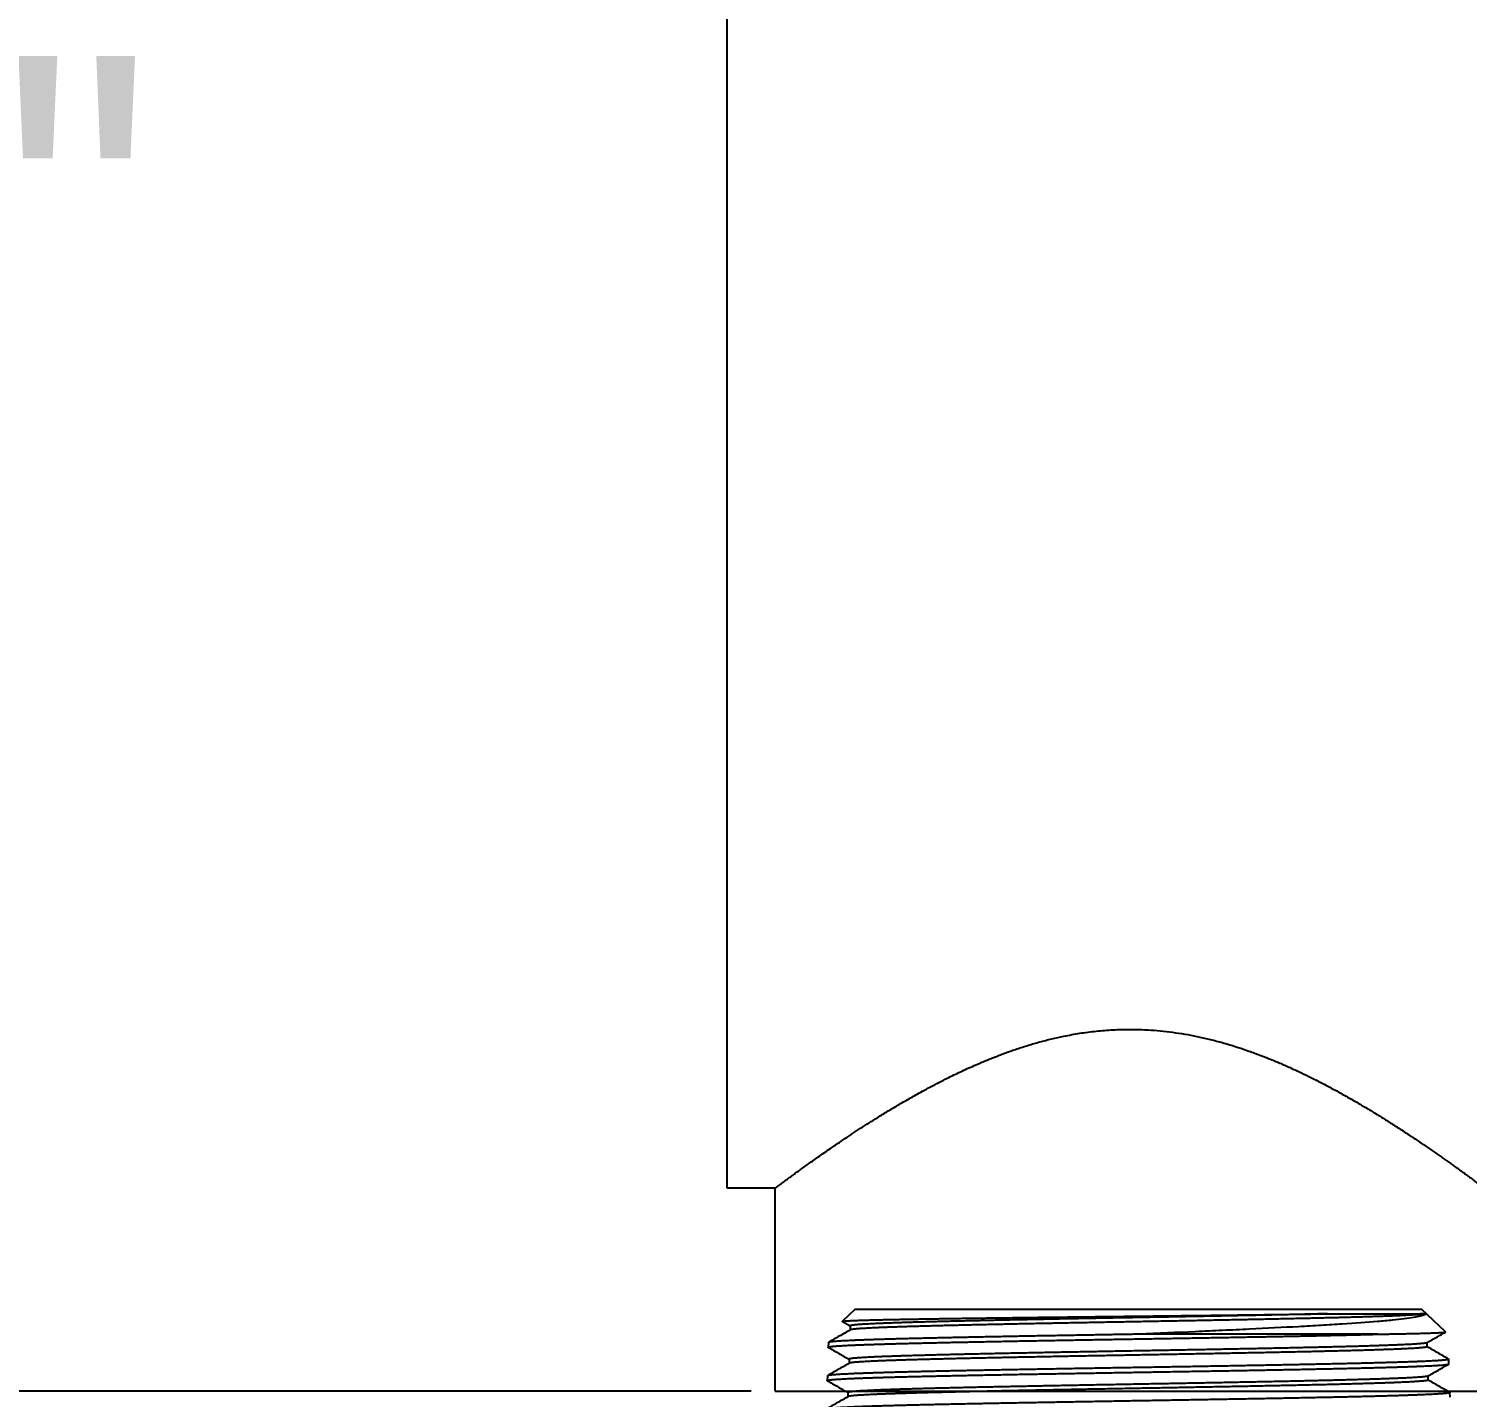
# Model space of a CAD drawing. Header units: inches. Extents: x 0 to 102, y 0 to 66.
# Drawn here: x 24.053 to 27.805, y 6.109 to 9.68 of the extents above; entities that cross this region are included whole.
import ezdxf

# ---------------------------------------------------------------- set-up
doc = ezdxf.new("R2010")
doc.units = ezdxf.units.IN
doc.header["$MEASUREMENT"] = 0
doc.linetypes.add('SLD-Solid', pattern=[0])
doc.styles.add('SLDTEXTSTYLE0', font='arial.ttf', dxfattribs={"width": 0.948})
doc.dimstyles.new('SLDDIMSTYLE0', dxfattribs={"dimtxt": 0.194141, "dimasz": 0.194141, "dimexe": 0, "dimexo": 0.0625, "dimgap": 0.048535, "dimtad": 0, "dimtih": 1, "dimtoh": 1, "dimdec": 4, "dimrnd": 1e-09, "dimzin": 12, "dimdsep": 46, "dimtxsty": 'SLDTEXTSTYLE0', "dimsah": 1, "dimcen": 0.09, "dimadec": 0, "dimazin": 3, "dimtfac": 1, "dimtdec": 4, "dimtofl": 0, "dimtmove": 0, "dimatfit": 3, "dimfxl": 1, "dimfrac": 2, "dimtolj": 1, "dimtzin": 12, "dimarcsym": 0})

# ---------------------------------------------------------------- blocks, each defined once
blk = doc.blocks.new('*D25')
at = {"color": 0, "linetype": 'SLD-Solid', "lineweight": -2, "transparency": 16777216}
for p, q in [((24.8325, 12.225), (23.3961, 12.225)), ((23.3961, 11.125), (23.3961, 9.6575)), ((23.3961, 7.225), (23.3961, 8.6925)), ((25.9375, 6.125), (23.3961, 6.125))]:
    blk.add_line(p, q, dxfattribs=at)
at = {"color": 0, "linetype": 'SLD-Solid', "transparency": 16777216}
for points in [[(23.2128, 11.125), (23.5794, 11.125), (23.3961, 12.225)], [(23.2128, 7.225), (23.5794, 7.225), (23.3961, 6.125)]]:
    blk.add_solid(points, dxfattribs=at)
at = {"layer": 'Defpoints', "color": 0, "linetype": 'SLD-Solid', "transparency": 16777216}
for p in [(23.3961, 12.225), (24.895, 12.225), (26, 6.125)]:
    blk.add_point(p, dxfattribs=at)
at = {"color": 0, "linetype": 'SLD-Solid', "lineweight": 18, "transparency": 16777216, "insert": (23.3961, 9.609), "char_height": 0.85, "attachment_point": 2, "style": 'SLDTEXTSTYLE0'}
blk.add_mtext('\\A1;6.1"', dxfattribs=at)

msp = doc.modelspace()

# ---------------------------------------------------------------- linework, layer by layer
at = {"color": 7, "linetype": 'SLD-Solid', "lineweight": 25}
for p, q in [((25.87503, 7.895), (25.87503, 12.615)), ((25.87503, 6.655), (25.87503, 7.895)), ((26.00016, 6.655), (25.87503, 6.655)), ((26.00003, 6.125), (26.00003, 6.6551)), ((26.20892, 6.33906), (26.17513, 6.30732)), ((26.17524, 6.30697), (26.19535, 6.29535)), ((26.20892, 6.33906), (27.68565, 6.33906)), ((27.74863, 6.27989), (27.68565, 6.33906)), ((26.19535, 6.29558), (26.19535, 6.28493)), ((27.57223, 6.27388), (26.94923, 6.27388)), ((26.13886, 6.2521), (26.13848, 6.2399)), ((27.70057, 6.24123), (27.70057, 6.25188)), ((26.19264, 6.20862), (26.19264, 6.19797)), ((27.75744, 6.19642), (27.75706, 6.20863)), ((26.13616, 6.16515), (26.13578, 6.15294)), ((27.70329, 6.15427), (27.70329, 6.16492)), ((26.00003, 6.125), (26.92503, 6.125)), ((26.18993, 6.12166), (26.18993, 6.11101)), ((26.92503, 6.125), (27.85003, 6.125)), ((27.76015, 6.10946), (27.75977, 6.12167))]:
    msp.add_line(p, q, dxfattribs=at)
for points, knots in [([(26.00016, 6.6551), (26.00015, 6.65509), (26.00011, 6.65506), (26.00129, 6.65594), (26.00359, 6.65765), (26.00708, 6.66025), (26.0117, 6.66368), (26.01746, 6.66795), (26.02424, 6.67295), (26.0319, 6.67859), (26.0404, 6.68482), (26.04986, 6.69172), (26.0603, 6.69929), (26.07165, 6.70748), (26.08394, 6.71628), (26.09713, 6.72565), (26.11161, 6.73587), (26.12741, 6.7469), (26.14462, 6.75879), (26.16279, 6.7712), (26.18193, 6.7841), (26.20195, 6.7974), (26.2229, 6.81108), (26.24472, 6.8251), (26.26866, 6.84017), (26.29479, 6.85624), (26.32336, 6.87333), (26.35306, 6.89055), (26.38049, 6.90589), (26.40519, 6.91925), (26.42687, 6.93062), (26.4472, 6.94096), (26.46608, 6.95026), (26.48342, 6.95856), (26.50102, 6.96673), (26.52176, 6.97605), (26.5458, 6.98638), (26.57342, 6.99757), (26.6017, 7.00827), (26.63067, 7.01843), (26.66024, 7.02792), (26.6905, 7.03669), (26.72141, 7.04463), (26.74928, 7.05082), (26.7738, 7.05553), (26.79483, 7.05907), (26.81603, 7.06211), (26.83749, 7.06465), (26.85915, 7.06666), (26.88103, 7.0681), (26.903, 7.06901), (26.91769, 7.06913), (26.92503, 7.06918)], [0, 0, 0, 0, 0.0123444, 0.0335387, 0.054733, 0.0760875, 0.0974421, 0.1191002, 0.1407982, 0.1612494, 0.1817321, 0.2024442, 0.2231564, 0.2439872, 0.2648182, 0.2858699, 0.3069486, 0.3298613, 0.3528057, 0.3759753, 0.3991452, 0.42243, 0.445715, 0.4692144, 0.4927402, 0.5201328, 0.547565, 0.5753018, 0.6030386, 0.6216392, 0.640243, 0.6588434, 0.6729574, 0.6870713, 0.7012098, 0.7153484, 0.7363207, 0.7573164, 0.7785239, 0.799731, 0.821064, 0.8423965, 0.8639855, 0.8856184, 0.8997558, 0.913893, 0.9280898, 0.9422866, 0.9566791, 0.9710716, 0.9855358, 1, 1, 1, 1]), ([(26.92503, 7.06918), (26.93558, 7.06907), (26.95672, 7.06883), (26.98856, 7.06693), (27.02046, 7.06389), (27.05241, 7.05961), (27.08415, 7.05418), (27.11579, 7.04762), (27.14719, 7.04), (27.17777, 7.03153), (27.20736, 7.0224), (27.23605, 7.01269), (27.26431, 7.00233), (27.29217, 6.99136), (27.31953, 6.9799), (27.34645, 6.96797), (27.37288, 6.95565), (27.40036, 6.94226), (27.42868, 6.92783), (27.45778, 6.91235), (27.48617, 6.89667), (27.51385, 6.88084), (27.54071, 6.86501), (27.56683, 6.84918), (27.59213, 6.83346), (27.61315, 6.8201), (27.6302, 6.80909), (27.6436, 6.80034), (27.65667, 6.79172), (27.66943, 6.78321), (27.68186, 6.77485), (27.69396, 6.76664), (27.70569, 6.75861), (27.71715, 6.75071), (27.7283, 6.74296), (27.73914, 6.73538), (27.74955, 6.72804), (27.75955, 6.72096), (27.76911, 6.71414), (27.77823, 6.7076), (27.78687, 6.70138), (27.79593, 6.69482), (27.80518, 6.6881), (27.81436, 6.68138), (27.82259, 6.67534), (27.82983, 6.67), (27.83602, 6.66542), (27.84115, 6.66161), (27.84517, 6.65862), (27.84798, 6.65653), (27.84972, 6.65524), (27.84992, 6.65508), (27.85003, 6.655)], [0, 0, 0, 0, 0.0207835, 0.0416217, 0.0628632, 0.0841051, 0.1055568, 0.1270092, 0.1488457, 0.1707266, 0.1915074, 0.2123198, 0.2333415, 0.2543635, 0.2754875, 0.2966118, 0.3179235, 0.3392564, 0.3643582, 0.3894915, 0.4148597, 0.440228, 0.4657206, 0.4912132, 0.516946, 0.5427124, 0.5576257, 0.572539, 0.5874807, 0.6024224, 0.6174547, 0.632487, 0.6475519, 0.6626168, 0.6780745, 0.6935321, 0.7090301, 0.7245281, 0.7401567, 0.7557853, 0.7714616, 0.7871379, 0.8081335, 0.8291611, 0.8504543, 0.8717473, 0.8931896, 0.9146317, 0.9363643, 0.9581391, 0.9791357, 1, 1, 1, 1]), ([(26.17526, 6.307), (26.17517, 6.30705), (26.17491, 6.30719), (26.17523, 6.30741), (26.17615, 6.30767), (26.17773, 6.30792), (26.17989, 6.30816), (26.18261, 6.3084), (26.1859, 6.30865), (26.18979, 6.30889), (26.19426, 6.30913), (26.1993, 6.30937), (26.20492, 6.30962), (26.21122, 6.30986), (26.21822, 6.31011), (26.22596, 6.31037), (26.23431, 6.31062), (26.24312, 6.31087), (26.25232, 6.31112), (26.26189, 6.31136), (26.27197, 6.31161), (26.28258, 6.31185), (26.29369, 6.31209), (26.3053, 6.31233), (26.31739, 6.31257), (26.33019, 6.31282), (26.34371, 6.31307), (26.35796, 6.31332), (26.37271, 6.31358), (26.38768, 6.31383), (26.40282, 6.31408), (26.4181, 6.31432), (26.43378, 6.31456), (26.44985, 6.3148), (26.4663, 6.31504), (26.48311, 6.31529), (26.50027, 6.31553), (26.51808, 6.31578), (26.53653, 6.31603), (26.55564, 6.31628), (26.57507, 6.31654), (26.59446, 6.31679), (26.61379, 6.31703), (26.633, 6.31727), (26.65246, 6.31752), (26.67213, 6.31776), (26.692, 6.318), (26.71207, 6.31824), (26.73232, 6.31849), (26.75307, 6.31873), (26.77432, 6.31898), (26.79608, 6.31924), (26.81796, 6.31949), (26.84034, 6.31975), (26.86323, 6.32002), (26.8866, 6.32029), (26.91002, 6.32056), (26.93359, 6.32083), (26.95729, 6.3211), (26.98109, 6.32138), (27.00485, 6.32165), (27.02757, 6.32191), (27.04924, 6.32217), (27.06985, 6.32241), (27.09036, 6.32265), (27.11075, 6.32289), (27.13102, 6.32313), (27.15113, 6.32337), (27.17109, 6.32361), (27.1912, 6.32386), (27.21145, 6.32411), (27.2318, 6.32436), (27.25191, 6.32462), (27.27123, 6.32487), (27.28976, 6.32511), (27.30754, 6.32534), (27.32505, 6.32557), (27.34228, 6.32581), (27.35932, 6.32604), (27.37616, 6.32628), (27.39277, 6.32652), (27.40905, 6.32676), (27.42499, 6.327), (27.43531, 6.32716), (27.44047, 6.32724)], [0, 0, 0, 0, 0.0077344, 0.0205094, 0.0332844, 0.046054, 0.0581505, 0.0702517, 0.0823528, 0.0944493, 0.1065459, 0.1186471, 0.1307483, 0.1428448, 0.1555687, 0.168298, 0.1810272, 0.1937511, 0.2057932, 0.21784, 0.2298868, 0.241929, 0.2539712, 0.2660181, 0.2780649, 0.2901071, 0.302773, 0.3154443, 0.3281155, 0.3407814, 0.3527775, 0.3647782, 0.3767789, 0.3887749, 0.4007711, 0.412772, 0.4247728, 0.436769, 0.4493868, 0.46201, 0.4746331, 0.4872509, 0.4991988, 0.5111514, 0.523104, 0.535052, 0.547, 0.5589526, 0.5709052, 0.5828531, 0.5954208, 0.6079938, 0.6205668, 0.6331344, 0.6464055, 0.6596829, 0.6729604, 0.6862314, 0.6997112, 0.7131977, 0.7266842, 0.740164, 0.7519817, 0.7638039, 0.7756261, 0.7874438, 0.7992616, 0.811084, 0.8229063, 0.8347241, 0.8471494, 0.85958, 0.8720106, 0.8844359, 0.8958813, 0.907333, 0.9187867, 0.9302382, 0.9416836, 0.9533425, 0.965008, 0.9766757, 0.9883411, 1, 1, 1, 1]), ([(27.44047, 6.32724), (27.43503, 6.32711), (27.42416, 6.32684), (27.40735, 6.32645), (27.39019, 6.32605), (27.37266, 6.32566), (27.35479, 6.32526), (27.33658, 6.32486), (27.31805, 6.32447), (27.29891, 6.32407), (27.27918, 6.32366), (27.25884, 6.32324), (27.23822, 6.32283), (27.21734, 6.32241), (27.19622, 6.322), (27.17515, 6.32159), (27.15418, 6.32118), (27.13331, 6.32079), (27.11229, 6.32039), (27.09114, 6.31999), (27.06987, 6.31959), (27.04849, 6.31919), (27.02703, 6.3188), (27.00516, 6.31839), (26.9829, 6.31798), (26.96026, 6.31756), (26.93761, 6.31715), (26.91497, 6.31673), (26.89235, 6.31631), (26.86979, 6.31589), (26.84729, 6.31548), (26.82489, 6.31506), (26.80259, 6.31464), (26.78043, 6.31422), (26.75841, 6.31381), (26.73699, 6.3134), (26.71616, 6.313), (26.69592, 6.3126), (26.67589, 6.31221), (26.65608, 6.31182), (26.63642, 6.31142), (26.61693, 6.31103), (26.59764, 6.31063), (26.57864, 6.31023), (26.55994, 6.30983), (26.54156, 6.30943), (26.52352, 6.30903), (26.50582, 6.30864), (26.48822, 6.30823), (26.47074, 6.30782), (26.45343, 6.3074), (26.43656, 6.30699), (26.42016, 6.30657), (26.40424, 6.30615), (26.38881, 6.30573), (26.37388, 6.30532), (26.35948, 6.3049), (26.34561, 6.30448), (26.33228, 6.30406), (26.31952, 6.30365), (26.30756, 6.30324), (26.29637, 6.30284), (26.28593, 6.30244), (26.27603, 6.30205), (26.26666, 6.30166), (26.25781, 6.30126), (26.24948, 6.30087), (26.24171, 6.30047), (26.23451, 6.30007), (26.22791, 6.29967), (26.2219, 6.29927), (26.21649, 6.29887), (26.21169, 6.29848), (26.20742, 6.29807), (26.20374, 6.29766), (26.20068, 6.29724), (26.19829, 6.29683), (26.1966, 6.29641), (26.19554, 6.29599), (26.19541, 6.29571), (26.19535, 6.29558)], [0, 0, 0, 0, 0.0124967, 0.0249937, 0.0374908, 0.0499881, 0.0624856, 0.0749834, 0.0874813, 0.0999794, 0.1130729, 0.1261666, 0.1392606, 0.1523547, 0.1654491, 0.1785436, 0.1911162, 0.2036889, 0.2162618, 0.2288349, 0.2414083, 0.2539819, 0.2665556, 0.2791295, 0.2923025, 0.3054756, 0.3186489, 0.3318225, 0.3449963, 0.3581704, 0.3713447, 0.3845192, 0.3976939, 0.4108688, 0.424044, 0.4372194, 0.4496422, 0.4620652, 0.4744884, 0.4869118, 0.4993354, 0.5119132, 0.5244912, 0.5370694, 0.5496478, 0.5622265, 0.5748054, 0.5873844, 0.5999636, 0.6131421, 0.6263208, 0.6394996, 0.6526788, 0.6658582, 0.6790378, 0.6922176, 0.7053976, 0.7185779, 0.7317584, 0.7449391, 0.75812, 0.770548, 0.7829763, 0.7954047, 0.8078333, 0.8202621, 0.8328452, 0.8454285, 0.858012, 0.8705958, 0.8831797, 0.8957639, 0.9083482, 0.9209327, 0.9341167, 0.9473009, 0.9604854, 0.97367, 0.986855, 1, 1, 1, 1]), ([(27.69711, 6.32756), (27.69671, 6.32742), (27.69589, 6.32714), (27.69379, 6.32672), (27.69106, 6.3263), (27.68763, 6.32588), (27.68355, 6.32547), (27.67883, 6.32505), (27.67349, 6.32464), (27.66751, 6.32423), (27.66084, 6.32381), (27.65348, 6.3234), (27.64541, 6.32298), (27.6367, 6.32255), (27.62736, 6.32213), (27.61739, 6.32171), (27.6068, 6.32129), (27.5958, 6.32088), (27.58443, 6.32047), (27.57274, 6.32008), (27.56054, 6.31968), (27.54782, 6.31928), (27.53461, 6.31888), (27.52091, 6.31848), (27.50674, 6.31809), (27.49187, 6.31768), (27.47629, 6.31727), (27.45998, 6.31685), (27.44322, 6.31644), (27.426, 6.31602), (27.40834, 6.3156), (27.39027, 6.31518), (27.37179, 6.31477), (27.35293, 6.31435), (27.3337, 6.31393), (27.31411, 6.31351), (27.29419, 6.3131), (27.27434, 6.31269), (27.2546, 6.31229), (27.235, 6.31189), (27.21516, 6.3115), (27.19511, 6.31111), (27.17478, 6.31071), (27.15418, 6.31032), (27.13331, 6.30992), (27.11229, 6.30952), (27.09114, 6.30912), (27.06987, 6.30872), (27.04849, 6.30832), (27.02703, 6.30793), (27.00516, 6.30752), (26.9829, 6.30711), (26.96026, 6.30669), (26.93761, 6.30628), (26.91497, 6.30586), (26.89235, 6.30544), (26.86979, 6.30502), (26.84729, 6.30461), (26.82489, 6.30419), (26.80259, 6.30377), (26.78043, 6.30336), (26.75841, 6.30294), (26.73699, 6.30253), (26.71616, 6.30213), (26.69592, 6.30173), (26.67589, 6.30134), (26.65608, 6.30095), (26.63642, 6.30055), (26.61693, 6.30016), (26.59764, 6.29976), (26.57864, 6.29936), (26.55994, 6.29896), (26.54156, 6.29856), (26.52352, 6.29816), (26.50582, 6.29777), (26.48822, 6.29736), (26.47074, 6.29695), (26.45343, 6.29653), (26.43656, 6.29612), (26.42016, 6.2957), (26.40424, 6.29528), (26.38881, 6.29486), (26.37388, 6.29445), (26.35948, 6.29403), (26.34561, 6.29361), (26.33228, 6.2932), (26.31952, 6.29278), (26.30756, 6.29237), (26.29637, 6.29197), (26.28593, 6.29157), (26.27603, 6.29118), (26.26666, 6.29079), (26.25781, 6.29039), (26.24948, 6.29), (26.24171, 6.2896), (26.23451, 6.2892), (26.22791, 6.2888), (26.2219, 6.2884), (26.21649, 6.288), (26.21169, 6.28761), (26.20742, 6.2872), (26.20374, 6.28679), (26.20067, 6.28637), (26.1983, 6.28596), (26.1966, 6.28555), (26.19603, 6.28528), (26.19575, 6.28515)], [0, 0, 0, 0, 0.00988336, 0.01976686, 0.02965056, 0.03953446, 0.04941853, 0.05912626, 0.06883413, 0.07854216, 0.0882504, 0.09815688, 0.10806355, 0.11797042, 0.12787747, 0.13778468, 0.14769202, 0.15759954, 0.16698368, 0.17636794, 0.18575236, 0.19513697, 0.20452175, 0.21390667, 0.22329172, 0.2326769, 0.24250917, 0.25234159, 0.26217416, 0.27200694, 0.28183991, 0.29167304, 0.30150632, 0.31133974, 0.32117336, 0.33100715, 0.34084109, 0.35067522, 0.35994762, 0.36922017, 0.37849285, 0.38776566, 0.39703862, 0.40642671, 0.41581493, 0.4252033, 0.43459186, 0.44398059, 0.45336946, 0.46275846, 0.4721476, 0.481984, 0.49182057, 0.50165728, 0.5114942, 0.5213313, 0.53116858, 0.541006, 0.55084357, 0.56068132, 0.57051925, 0.58035733, 0.5901956, 0.5994719, 0.60874836, 0.61802495, 0.62730166, 0.63657852, 0.64597057, 0.65536273, 0.66475506, 0.67414756, 0.68354024, 0.69293307, 0.70232603, 0.71171912, 0.72155966, 0.73140037, 0.74124122, 0.75108227, 0.76092352, 0.77076494, 0.7806065, 0.79044821, 0.8002901, 0.81013218, 0.81997439, 0.8298168, 0.839097, 0.84837736, 0.85765786, 0.86693848, 0.87621924, 0.88561524, 0.89501136, 0.90440763, 0.91380409, 0.92320072, 0.93259751, 0.94199442, 0.95139146, 0.96123613, 0.97108099, 0.98092598, 0.99077117, 1, 1, 1, 1]), ([(27.69711, 6.32756), (27.69733, 6.32522), (27.69263, 6.3229), (27.67339, 6.31828), (27.65914, 6.31599), (27.63115, 6.3126), (27.6207, 6.31148), (27.59758, 6.30921), (27.58484, 6.30806), (27.54394, 6.30466), (27.51302, 6.30246), (27.46133, 6.2991), (27.44321, 6.29798), (27.40511, 6.29574), (27.38544, 6.29463), (27.32466, 6.29133), (27.28179, 6.28913), (27.21391, 6.28584), (27.19059, 6.28474), (27.1436, 6.28254), (27.11987, 6.28145), (27.04796, 6.2782), (26.99907, 6.27606), (26.94923, 6.27388)], [0, 0, 0, 0, 0.125, 0.125, 0.25, 0.25, 0.3125, 0.3125, 0.375, 0.375, 0.5, 0.5, 0.5625, 0.5625, 0.625, 0.625, 0.75, 0.75, 0.8125, 0.8125, 0.875, 0.875, 1, 1, 1, 1]), ([(27.44047, 6.32724), (27.45963, 6.32725), (27.47793, 6.32726), (27.51262, 6.32729), (27.52906, 6.32731), (27.57491, 6.32735), (27.60114, 6.32737), (27.63399, 6.32742), (27.64389, 6.32743), (27.66127, 6.32745), (27.66872, 6.32747), (27.68116, 6.3275), (27.68614, 6.32752), (27.69354, 6.32754), (27.69597, 6.32755), (27.69711, 6.32756)], [0, 0, 0, 0, 0.125, 0.125, 0.25, 0.25, 0.5, 0.5, 0.625, 0.625, 0.75, 0.75, 0.875, 0.875, 1, 1, 1, 1]), ([(26.13885, 6.23948), (26.13869, 6.2396), (26.13836, 6.23985), (26.13863, 6.24022), (26.13947, 6.2406), (26.14094, 6.24099), (26.14306, 6.24138), (26.14587, 6.24177), (26.1494, 6.24218), (26.15361, 6.24258), (26.1584, 6.24297), (26.16375, 6.24336), (26.16961, 6.24374), (26.17606, 6.24413), (26.18309, 6.24451), (26.19072, 6.24489), (26.19892, 6.24528), (26.20769, 6.24566), (26.21719, 6.24605), (26.22744, 6.24644), (26.23847, 6.24685), (26.2501, 6.24725), (26.26212, 6.24764), (26.27448, 6.24803), (26.28715, 6.24842), (26.30032, 6.2488), (26.31399, 6.24918), (26.32814, 6.24957), (26.34276, 6.24995), (26.35785, 6.25033), (26.37365, 6.25072), (26.39018, 6.25111), (26.40746, 6.25152), (26.4252, 6.25192), (26.44308, 6.25232), (26.46106, 6.25271), (26.47911, 6.25309), (26.49752, 6.25347), (26.51627, 6.25385), (26.53534, 6.25423), (26.55474, 6.25462), (26.57444, 6.255), (26.59476, 6.25539), (26.61571, 6.25579), (26.63728, 6.25619), (26.65913, 6.25659), (26.68084, 6.25698), (26.70241, 6.25737), (26.72381, 6.25776), (26.74537, 6.25814), (26.76709, 6.25852), (26.78894, 6.25891), (26.81092, 6.25929), (26.833, 6.25967), (26.85555, 6.26006), (26.87855, 6.26045), (26.90199, 6.26086), (26.92547, 6.26126), (26.94858, 6.26166), (26.97131, 6.26205), (26.99363, 6.26243), (27.01592, 6.26281), (27.03815, 6.26319), (27.06031, 6.26358), (27.08239, 6.26396), (27.10437, 6.26434), (27.12659, 6.26473), (27.14905, 6.26513), (27.17171, 6.26553), (27.19418, 6.26593), (27.21607, 6.26633), (27.23739, 6.26672), (27.25812, 6.2671), (27.27862, 6.26748), (27.29886, 6.26786), (27.31883, 6.26825), (27.33852, 6.26863), (27.35791, 6.26901), (27.37732, 6.2694), (27.39669, 6.2698), (27.41602, 6.2702), (27.43495, 6.2706), (27.45276, 6.27099), (27.46952, 6.27136), (27.48524, 6.27172), (27.50061, 6.27208), (27.51566, 6.27244), (27.53039, 6.2728), (27.54476, 6.27316), (27.55876, 6.27352), (27.56774, 6.27376), (27.57223, 6.27388)], [0, 0, 0, 0, 0.0105198, 0.0216486, 0.0327817, 0.0439148, 0.0550436, 0.0667449, 0.0784511, 0.0901573, 0.1018586, 0.1129856, 0.1241169, 0.1352481, 0.1463751, 0.1575021, 0.1686334, 0.1797647, 0.1908917, 0.2025911, 0.2142954, 0.2259998, 0.2376992, 0.248824, 0.259953, 0.2710821, 0.2822068, 0.2933316, 0.3044607, 0.3155897, 0.3267145, 0.3384115, 0.3501135, 0.3618155, 0.3735125, 0.3846354, 0.3957626, 0.4068898, 0.4180127, 0.4291357, 0.4402629, 0.45139, 0.462513, 0.4742081, 0.4859081, 0.4976082, 0.5093033, 0.5204243, 0.5315495, 0.5426747, 0.5537957, 0.5649166, 0.5760419, 0.5871671, 0.5982881, 0.6099811, 0.6216791, 0.6333771, 0.6450702, 0.6561889, 0.6673119, 0.678435, 0.6895537, 0.7006725, 0.7117955, 0.7229185, 0.7340373, 0.745728, 0.7574236, 0.7691192, 0.7808099, 0.7919269, 0.8030482, 0.8141694, 0.8252864, 0.8364034, 0.8475247, 0.8586459, 0.8697629, 0.8814518, 0.8931456, 0.9048394, 0.9165283, 0.9269042, 0.9372836, 0.9476629, 0.9580388, 0.9685273, 0.9790194, 0.9895115, 1, 1, 1, 1]), ([(26.94923, 6.27388), (26.94286, 6.27377), (26.93013, 6.27355), (26.91105, 6.27322), (26.89198, 6.27289), (26.87289, 6.27256), (26.85378, 6.27224), (26.83466, 6.27191), (26.81561, 6.27158), (26.79563, 6.27123), (26.77475, 6.27087), (26.75299, 6.27048), (26.73139, 6.2701), (26.70995, 6.26971), (26.68869, 6.26933), (26.66762, 6.26895), (26.64677, 6.26857), (26.6258, 6.26818), (26.60473, 6.26779), (26.5836, 6.26738), (26.56278, 6.26698), (26.54262, 6.26658), (26.52311, 6.26619), (26.50426, 6.26581), (26.48574, 6.26543), (26.46758, 6.26505), (26.44978, 6.26467), (26.43237, 6.26428), (26.41534, 6.2639), (26.39844, 6.26351), (26.3817, 6.26311), (26.36515, 6.26271), (26.3491, 6.26231), (26.3338, 6.26191), (26.31925, 6.26153), (26.30542, 6.26115), (26.29208, 6.26076), (26.27924, 6.26038), (26.26691, 6.26), (26.2551, 6.25961), (26.24382, 6.25923), (26.23289, 6.25884), (26.22236, 6.25845), (26.21227, 6.25805), (26.20279, 6.25764), (26.19384, 6.25724), (26.18546, 6.25682), (26.17767, 6.25641), (26.17057, 6.25599), (26.16417, 6.25557), (26.15849, 6.25516), (26.15351, 6.25475), (26.14925, 6.25433), (26.14588, 6.25394), (26.1433, 6.25356), (26.14139, 6.25321), (26.13998, 6.25285), (26.13916, 6.2525), (26.13879, 6.25225), (26.13889, 6.25212), (26.1389, 6.2521)], [0, 0, 0, 0, 0.0150184, 0.030041, 0.0450636, 0.060082, 0.0752368, 0.0903959, 0.1055549, 0.1207097, 0.1382734, 0.1558438, 0.1734142, 0.1909779, 0.2085416, 0.2261121, 0.2436825, 0.2612462, 0.279713, 0.2981877, 0.3166623, 0.3351292, 0.3526938, 0.3702652, 0.3878365, 0.4054012, 0.4229658, 0.4405372, 0.4581086, 0.4756732, 0.4941408, 0.5126162, 0.5310916, 0.5495592, 0.5671267, 0.5847009, 0.6022751, 0.6198426, 0.6374101, 0.6549843, 0.6725585, 0.690126, 0.7085965, 0.7270749, 0.7455532, 0.7640238, 0.7831195, 0.8022239, 0.8213283, 0.840424, 0.8595198, 0.8786241, 0.8977285, 0.9168243, 0.9330365, 0.9492567, 0.9654795, 0.9816996, 0.9979119, 1, 1, 1, 1]), ([(26.19573, 6.28515), (26.18625, 6.27967), (26.16742, 6.26879), (26.14858, 6.25791), (26.13922, 6.25251)], [0, 0, 0, 0, 0.5030913, 1, 1, 1, 1]), ([(27.57223, 6.27388), (27.5771, 6.27396), (27.58684, 6.27413), (27.60075, 6.27439), (27.61417, 6.27464), (27.62703, 6.2749), (27.63933, 6.27516), (27.65077, 6.27541), (27.66137, 6.27566), (27.67119, 6.2759), (27.68045, 6.27614), (27.68915, 6.27638), (27.69728, 6.27662), (27.70483, 6.27686), (27.7118, 6.27711), (27.71829, 6.27735), (27.72426, 6.2776), (27.72967, 6.27785), (27.73442, 6.27811), (27.73843, 6.27836), (27.74174, 6.2786), (27.74438, 6.27885), (27.74641, 6.27909), (27.74783, 6.27933), (27.74858, 6.27957), (27.74883, 6.27975), (27.74864, 6.27985), (27.7486, 6.27987)], [0, 0, 0, 0, 0.0428138, 0.0856368, 0.1284506, 0.1715998, 0.2147583, 0.2579075, 0.2982043, 0.3385165, 0.3788287, 0.4191254, 0.4594225, 0.4997351, 0.5400477, 0.5803448, 0.6227147, 0.6651026, 0.7074904, 0.7498603, 0.7901355, 0.8304263, 0.8707171, 0.9109925, 0.9512677, 0.9915584, 1, 1, 1, 1]), ([(27.70019, 6.25166), (27.70928, 6.25691), (27.72539, 6.26622), (27.74151, 6.27553), (27.74854, 6.27959)], [0, 0, 0, 0, 0.5637717, 1, 1, 1, 1]), ([(26.13885, 6.23947), (26.14782, 6.23429), (26.16575, 6.22393), (26.18368, 6.21358), (26.19264, 6.2084)], [0, 0, 0, 0, 0.5003243, 1, 1, 1, 1]), ([(27.70018, 6.25166), (27.70018, 6.25165), (27.70005, 6.25152), (27.69922, 6.25125), (27.69767, 6.25086), (27.69543, 6.25046), (27.69259, 6.25007), (27.68911, 6.24967), (27.68501, 6.24927), (27.6803, 6.24887), (27.67499, 6.24847), (27.66908, 6.24808), (27.66257, 6.24768), (27.65535, 6.24727), (27.64741, 6.24686), (27.6387, 6.24644), (27.62936, 6.24603), (27.6194, 6.24561), (27.60883, 6.24519), (27.59766, 6.24478), (27.5859, 6.24436), (27.57356, 6.24394), (27.56065, 6.24352), (27.54718, 6.24311), (27.53316, 6.24269), (27.51889, 6.24228), (27.50441, 6.24188), (27.48976, 6.24149), (27.47468, 6.24109), (27.45918, 6.2407), (27.44319, 6.2403), (27.42673, 6.23991), (27.4098, 6.23951), (27.39249, 6.23911), (27.37481, 6.23871), (27.35677, 6.23831), (27.3384, 6.23792), (27.3197, 6.23752), (27.3004, 6.23711), (27.28048, 6.2367), (27.25995, 6.23629), (27.23913, 6.23587), (27.21805, 6.23545), (27.19672, 6.23503), (27.17516, 6.23462), (27.1534, 6.2342), (27.13145, 6.23378), (27.10933, 6.23336), (27.08707, 6.23295), (27.06467, 6.23253), (27.0426, 6.23212), (27.02087, 6.23172), (26.99951, 6.23133), (26.97811, 6.23093), (26.95669, 6.23054), (26.93517, 6.23014), (26.91356, 6.22975), (26.8919, 6.22935), (26.87029, 6.22895), (26.84873, 6.22855), (26.82726, 6.22815), (26.80588, 6.22776), (26.78462, 6.22736), (26.76316, 6.22695), (26.74153, 6.22654), (26.71975, 6.22613), (26.69817, 6.22571), (26.67682, 6.22529), (26.65572, 6.22487), (26.63488, 6.22446), (26.61432, 6.22404), (26.59406, 6.22362), (26.57413, 6.22321), (26.55453, 6.22279), (26.53529, 6.22237), (26.51678, 6.22196), (26.499, 6.22156), (26.48193, 6.22117), (26.46524, 6.22077), (26.44893, 6.22038), (26.43296, 6.21998), (26.41735, 6.21959), (26.40211, 6.21919), (26.38732, 6.21879), (26.373, 6.21839), (26.35915, 6.218), (26.34579, 6.2176), (26.33292, 6.2172), (26.32037, 6.21679), (26.30816, 6.21638), (26.29635, 6.21597), (26.28514, 6.21555), (26.27452, 6.21513), (26.26452, 6.21471), (26.25514, 6.2143), (26.24638, 6.21388), (26.23826, 6.21346), (26.23078, 6.21305), (26.22395, 6.21263), (26.21779, 6.21221), (26.21239, 6.2118), (26.20772, 6.2114), (26.20374, 6.21101), (26.20036, 6.21061), (26.19758, 6.21022), (26.1954, 6.20983), (26.19381, 6.20943), (26.19291, 6.20903), (26.19254, 6.20876), (26.19264, 6.20862), (26.19265, 6.20862)], [0, 0, 0, 0, 0.00027963, 0.00941214, 0.01854477, 0.02767753, 0.03692368, 0.04616998, 0.05541641, 0.06466301, 0.07390979, 0.08315672, 0.09240379, 0.10165099, 0.11133865, 0.12102652, 0.13071452, 0.14040269, 0.15009106, 0.15977961, 0.16946832, 0.17915716, 0.18884615, 0.19853536, 0.20822469, 0.2179142, 0.22705024, 0.23618644, 0.24532279, 0.25445926, 0.26359585, 0.27284587, 0.28209606, 0.29134637, 0.30059685, 0.30984751, 0.31909832, 0.32834928, 0.33760035, 0.34729208, 0.35698401, 0.36667608, 0.37636832, 0.38606075, 0.39575337, 0.40544614, 0.41513905, 0.42483211, 0.43452538, 0.44421878, 0.45391235, 0.46305222, 0.47219226, 0.48133244, 0.49047275, 0.49961317, 0.50886707, 0.51812114, 0.52737533, 0.53662969, 0.54588423, 0.55513893, 0.56439377, 0.57364873, 0.58334452, 0.59304052, 0.60273665, 0.61243295, 0.62212945, 0.63182613, 0.64152297, 0.65121995, 0.66091707, 0.67061441, 0.68031188, 0.69000951, 0.69915321, 0.70829708, 0.7174411, 0.72658524, 0.7357295, 0.74498728, 0.75424523, 0.76350331, 0.77276154, 0.78201996, 0.79127854, 0.80053726, 0.8097961, 0.81949596, 0.82919602, 0.83889622, 0.84859659, 0.85829715, 0.8679979, 0.87769881, 0.88739985, 0.89710104, 0.90680244, 0.91650398, 0.92620568, 0.93535321, 0.94450091, 0.95364876, 0.96279674, 0.97194484, 0.98120649, 0.99046833, 0.99973028, 1, 1, 1, 1]), ([(27.70053, 6.24123), (27.70055, 6.24121), (27.70064, 6.24106), (27.70024, 6.24078), (27.69928, 6.24038), (27.69766, 6.23999), (27.69544, 6.23959), (27.69259, 6.2392), (27.68911, 6.2388), (27.68501, 6.2384), (27.6803, 6.238), (27.67499, 6.2376), (27.66908, 6.23721), (27.66257, 6.23681), (27.65535, 6.2364), (27.64741, 6.23599), (27.6387, 6.23558), (27.62936, 6.23516), (27.6194, 6.23474), (27.60883, 6.23432), (27.59766, 6.23391), (27.5859, 6.23349), (27.57356, 6.23307), (27.56065, 6.23265), (27.54718, 6.23224), (27.53316, 6.23182), (27.51889, 6.23141), (27.50441, 6.23101), (27.48976, 6.23062), (27.47468, 6.23022), (27.45918, 6.22983), (27.44319, 6.22943), (27.42673, 6.22904), (27.4098, 6.22864), (27.39249, 6.22824), (27.37481, 6.22784), (27.35677, 6.22744), (27.3384, 6.22705), (27.3197, 6.22665), (27.3004, 6.22624), (27.28048, 6.22583), (27.25995, 6.22542), (27.23913, 6.225), (27.21805, 6.22458), (27.19672, 6.22416), (27.17516, 6.22375), (27.1534, 6.22333), (27.13145, 6.22291), (27.10933, 6.2225), (27.08707, 6.22208), (27.06467, 6.22166), (27.0426, 6.22125), (27.02087, 6.22085), (26.99951, 6.22046), (26.97811, 6.22006), (26.95669, 6.21967), (26.93517, 6.21927), (26.91356, 6.21888), (26.8919, 6.21848), (26.87029, 6.21808), (26.84873, 6.21768), (26.82726, 6.21729), (26.80588, 6.21689), (26.78462, 6.21649), (26.76316, 6.21608), (26.74153, 6.21567), (26.71975, 6.21526), (26.69817, 6.21484), (26.67682, 6.21442), (26.65572, 6.214), (26.63488, 6.21359), (26.61432, 6.21317), (26.59406, 6.21275), (26.57413, 6.21234), (26.55453, 6.21192), (26.53529, 6.2115), (26.51678, 6.21109), (26.499, 6.21069), (26.48193, 6.2103), (26.46524, 6.2099), (26.44893, 6.20951), (26.43296, 6.20912), (26.41735, 6.20872), (26.40211, 6.20832), (26.38732, 6.20792), (26.373, 6.20752), (26.35915, 6.20713), (26.34579, 6.20673), (26.33292, 6.20633), (26.32037, 6.20592), (26.30816, 6.20551), (26.29635, 6.2051), (26.28514, 6.20468), (26.27452, 6.20426), (26.26452, 6.20384), (26.25514, 6.20343), (26.24638, 6.20301), (26.23826, 6.20259), (26.23078, 6.20218), (26.22395, 6.20176), (26.21779, 6.20134), (26.21239, 6.20093), (26.20772, 6.20053), (26.20374, 6.20014), (26.20036, 6.19974), (26.19758, 6.19935), (26.1954, 6.19896), (26.19382, 6.19857), (26.19329, 6.19831), (26.19303, 6.19819)], [0, 0, 0, 0, 0.0013938, 0.0105255, 0.0196574, 0.0287893, 0.0379214, 0.0471668, 0.0564124, 0.0656582, 0.0749041, 0.0841502, 0.0933964, 0.1026428, 0.1118893, 0.1215762, 0.1312634, 0.1409506, 0.1506381, 0.1603257, 0.1700136, 0.1797015, 0.1893897, 0.1990779, 0.2087664, 0.218455, 0.2281438, 0.2372791, 0.2464147, 0.2555503, 0.2646861, 0.273822, 0.2830713, 0.2923208, 0.3015705, 0.3108202, 0.3200702, 0.3293203, 0.3385706, 0.347821, 0.357512, 0.3672032, 0.3768945, 0.386586, 0.3962777, 0.4059696, 0.4156617, 0.4253539, 0.4350462, 0.4447387, 0.4544314, 0.4641243, 0.4732634, 0.4824028, 0.4915423, 0.5006819, 0.5098217, 0.5190749, 0.5283282, 0.5375817, 0.5468354, 0.5560892, 0.5653432, 0.5745974, 0.5838517, 0.5935467, 0.603242, 0.6129374, 0.622633, 0.6323287, 0.6420247, 0.6517208, 0.6614171, 0.6711135, 0.6808101, 0.6905068, 0.7002037, 0.7093467, 0.7184899, 0.7276333, 0.7367767, 0.7459203, 0.7551774, 0.7644346, 0.773692, 0.7829496, 0.7922073, 0.8014652, 0.8107232, 0.8199813, 0.8296805, 0.8393798, 0.8490793, 0.8587789, 0.8684787, 0.8781788, 0.887879, 0.8975793, 0.9072797, 0.9169804, 0.9266812, 0.9363822, 0.945529, 0.9546761, 0.9638232, 0.9729705, 0.9821179, 0.9913789, 1, 1, 1, 1]), ([(27.75666, 6.20905), (27.74732, 6.21445), (27.72862, 6.22525), (27.70992, 6.23605), (27.70057, 6.24145)], [0, 0, 0, 0, 0.4999266, 1, 1, 1, 1]), ([(26.13621, 6.15252), (26.13607, 6.1526), (26.13569, 6.1528), (26.13577, 6.15313), (26.1364, 6.15352), (26.13772, 6.15392), (26.13974, 6.15432), (26.14244, 6.15472), (26.14577, 6.15512), (26.14968, 6.1555), (26.15414, 6.15589), (26.1592, 6.15627), (26.16486, 6.15666), (26.17112, 6.15704), (26.17798, 6.15742), (26.18542, 6.1578), (26.19358, 6.15819), (26.20249, 6.15859), (26.21218, 6.15899), (26.22249, 6.15939), (26.23323, 6.15979), (26.24437, 6.16018), (26.25585, 6.16056), (26.26786, 6.16094), (26.28039, 6.16133), (26.29343, 6.16171), (26.30697, 6.16209), (26.321, 6.16247), (26.33575, 6.16286), (26.35125, 6.16326), (26.36751, 6.16366), (26.38427, 6.16406), (26.40121, 6.16446), (26.41831, 6.16485), (26.43552, 6.16523), (26.45312, 6.16561), (26.4711, 6.16599), (26.48945, 6.16638), (26.50814, 6.16676), (26.52717, 6.16715), (26.54685, 6.16753), (26.56719, 6.16793), (26.58819, 6.16833), (26.60949, 6.16873), (26.63072, 6.16913), (26.65185, 6.16952), (26.67285, 6.1699), (26.69406, 6.17028), (26.71546, 6.17067), (26.73704, 6.17105), (26.75878, 6.17143), (26.78066, 6.17181), (26.80305, 6.1722), (26.82593, 6.1726), (26.84929, 6.173), (26.87274, 6.1734), (26.89586, 6.1738), (26.91864, 6.17419), (26.94105, 6.17457), (26.96347, 6.17496), (26.98588, 6.17534), (27.00825, 6.17572), (27.03058, 6.1761), (27.05285, 6.17648), (27.07541, 6.17687), (27.09825, 6.17727), (27.12135, 6.17767), (27.1443, 6.17808), (27.1667, 6.17847), (27.18856, 6.17886), (27.20986, 6.17924), (27.23096, 6.17962), (27.25185, 6.18001), (27.27249, 6.18039), (27.2929, 6.18077), (27.31304, 6.18116), (27.33323, 6.18155), (27.35346, 6.18194), (27.37368, 6.18234), (27.39354, 6.18274), (27.41258, 6.18314), (27.43081, 6.18352), (27.44826, 6.1839), (27.46534, 6.18427), (27.48204, 6.18465), (27.49845, 6.18503), (27.51455, 6.18541), (27.53031, 6.18579), (27.54564, 6.18617), (27.56051, 6.18655), (27.5749, 6.18693), (27.58883, 6.18732), (27.60226, 6.1877), (27.6152, 6.18808), (27.62763, 6.18847), (27.63953, 6.18885), (27.65091, 6.18923), (27.66175, 6.18961), (27.67222, 6.19), (27.68228, 6.1904), (27.69188, 6.1908), (27.70085, 6.1912), (27.70906, 6.1916), (27.71651, 6.19199), (27.72326, 6.19237), (27.72941, 6.19275), (27.73496, 6.19313), (27.73991, 6.19352), (27.74426, 6.1939), (27.74799, 6.19428), (27.75117, 6.19467), (27.75375, 6.19507), (27.75569, 6.19547), (27.75692, 6.19587), (27.75747, 6.19619), (27.75739, 6.19637), (27.75737, 6.19641)], [0, 0, 0, 0, 0.0051777, 0.0139041, 0.0226271, 0.0317989, 0.0409746, 0.0501503, 0.059322, 0.0680436, 0.0767684, 0.0854933, 0.0942148, 0.1029363, 0.1116611, 0.120386, 0.1291075, 0.1382777, 0.1474517, 0.1566258, 0.165796, 0.1745158, 0.1832389, 0.191962, 0.2006818, 0.2094016, 0.2181247, 0.2268479, 0.2355677, 0.244736, 0.2539082, 0.2630804, 0.2722488, 0.2809672, 0.2896889, 0.2984107, 0.3071291, 0.3158475, 0.3245693, 0.333291, 0.3420095, 0.3511764, 0.3603472, 0.369518, 0.3786849, 0.3874016, 0.3961217, 0.4048418, 0.4135586, 0.4222754, 0.4309955, 0.4397156, 0.4484323, 0.4575975, 0.4667665, 0.4759356, 0.4851007, 0.4938159, 0.5025344, 0.5112529, 0.519968, 0.5286832, 0.5374017, 0.5461202, 0.5548354, 0.5639988, 0.5731662, 0.5823335, 0.591497, 0.6002107, 0.6089278, 0.6176449, 0.6263586, 0.6350723, 0.6437894, 0.6525065, 0.6612202, 0.6703822, 0.6795481, 0.688714, 0.697876, 0.7064155, 0.7149597, 0.7235056, 0.7320498, 0.7405893, 0.7492908, 0.7579972, 0.7667053, 0.7754117, 0.7841132, 0.7928226, 0.8015353, 0.8102481, 0.8189575, 0.8276669, 0.8363797, 0.8450924, 0.8538019, 0.8629591, 0.8721203, 0.8812814, 0.8904387, 0.8991481, 0.9078607, 0.9165734, 0.9252828, 0.9339921, 0.9427048, 0.9514175, 0.9601268, 0.9692842, 0.9784454, 0.9876067, 0.996764, 1, 1, 1, 1]), ([(27.75665, 6.20903), (27.75671, 6.209), (27.75708, 6.20884), (27.75712, 6.20856), (27.75676, 6.20818), (27.75573, 6.20779), (27.7541, 6.20741), (27.75184, 6.20703), (27.74893, 6.20664), (27.74531, 6.20625), (27.74096, 6.20584), (27.73594, 6.20544), (27.73034, 6.20504), (27.72422, 6.20466), (27.7176, 6.20427), (27.7104, 6.20389), (27.70261, 6.20351), (27.69424, 6.20313), (27.68531, 6.20275), (27.67581, 6.20236), (27.66558, 6.20197), (27.65459, 6.20158), (27.64283, 6.20117), (27.63048, 6.20077), (27.61776, 6.20038), (27.60472, 6.19999), (27.59139, 6.19961), (27.57758, 6.19922), (27.56328, 6.19884), (27.54851, 6.19846), (27.53328, 6.19807), (27.5176, 6.19769), (27.50121, 6.1973), (27.4841, 6.19691), (27.46624, 6.19651), (27.44795, 6.19611), (27.42954, 6.19571), (27.41105, 6.19532), (27.39252, 6.19494), (27.37364, 6.19455), (27.35444, 6.19417), (27.33493, 6.19379), (27.31512, 6.19341), (27.29503, 6.19303), (27.27433, 6.19264), (27.25301, 6.19224), (27.23107, 6.19184), (27.2089, 6.19143), (27.1865, 6.19103), (27.16388, 6.19063), (27.14105, 6.19023), (27.11806, 6.18983), (27.09493, 6.18942), (27.07151, 6.18902), (27.04781, 6.18861), (27.02384, 6.18819), (26.9998, 6.18778), (26.97572, 6.18737), (26.95179, 6.18696), (26.92803, 6.18656), (26.90445, 6.18616), (26.8809, 6.18575), (26.85742, 6.18535), (26.83384, 6.18494), (26.81019, 6.18453), (26.78649, 6.18412), (26.76292, 6.18371), (26.73952, 6.1833), (26.71685, 6.1829), (26.69492, 6.18251), (26.67372, 6.18212), (26.65273, 6.18174), (26.63196, 6.18136), (26.61144, 6.18097), (26.59117, 6.18059), (26.57117, 6.18021), (26.55112, 6.17982), (26.53105, 6.17943), (26.511, 6.17902), (26.49132, 6.17862), (26.47234, 6.17822), (26.45405, 6.17783), (26.43645, 6.17745), (26.41923, 6.17707), (26.40242, 6.17669), (26.38602, 6.17631), (26.37005, 6.17593), (26.35453, 6.17554), (26.33919, 6.17515), (26.32409, 6.17475), (26.30927, 6.17435), (26.29498, 6.17395), (26.28147, 6.17356), (26.26872, 6.17317), (26.25669, 6.17279), (26.24519, 6.1724), (26.23423, 6.17202), (26.22382, 6.17164), (26.21395, 6.17125), (26.20465, 6.17087), (26.19576, 6.17048), (26.18733, 6.17009), (26.17941, 6.16969), (26.17213, 6.16929), (26.16561, 6.16889), (26.15983, 6.1685), (26.15474, 6.16812), (26.15026, 6.16773), (26.14638, 6.16735), (26.14312, 6.16697), (26.14048, 6.16659), (26.13844, 6.16621), (26.13703, 6.16582), (26.13624, 6.16546), (26.13623, 6.16524), (26.13623, 6.16515)], [0, 0, 0, 0, 0.001947, 0.0106589, 0.0193674, 0.0280759, 0.0367878, 0.0454996, 0.0542081, 0.0633643, 0.0725244, 0.0816844, 0.0908406, 0.0995506, 0.1082639, 0.1169772, 0.1256872, 0.1343972, 0.1431105, 0.1518238, 0.1605337, 0.1696915, 0.178853, 0.1880146, 0.1971724, 0.2058838, 0.2145987, 0.2233135, 0.232025, 0.2407364, 0.2494513, 0.2581661, 0.2668776, 0.2760368, 0.2852, 0.2943632, 0.3035225, 0.3122357, 0.3209522, 0.3296688, 0.338382, 0.3470953, 0.3558118, 0.3645284, 0.3732416, 0.3824028, 0.3915678, 0.4007328, 0.409894, 0.4190702, 0.4282522, 0.4374362, 0.4466182, 0.4557944, 0.4651723, 0.4745564, 0.4839426, 0.4933267, 0.5027046, 0.5118808, 0.5210628, 0.5302468, 0.5394288, 0.548605, 0.5579828, 0.5673669, 0.576753, 0.586137, 0.5955149, 0.6042324, 0.6129533, 0.6216742, 0.6303917, 0.6391093, 0.6478302, 0.656551, 0.6652686, 0.6744343, 0.6836039, 0.6927734, 0.7019391, 0.7106582, 0.7193805, 0.7281029, 0.7368219, 0.7455409, 0.7542633, 0.7629856, 0.7717047, 0.7808719, 0.790043, 0.7992142, 0.8083814, 0.8171018, 0.8258256, 0.8345494, 0.8432698, 0.8519903, 0.860714, 0.8694378, 0.8781582, 0.887327, 0.8964995, 0.9056721, 0.9148408, 0.923563, 0.9322885, 0.941014, 0.9497362, 0.9584584, 0.9671839, 0.9759094, 0.9846316, 0.9938022, 1, 1, 1, 1]), ([(26.19301, 6.19819), (26.18354, 6.19271), (26.16472, 6.18185), (26.1459, 6.17098), (26.13656, 6.16558)], [0, 0, 0, 0, 0.5036259, 1, 1, 1, 1]), ([(27.70291, 6.1647), (27.712, 6.16995), (27.73004, 6.18037), (27.74808, 6.1908), (27.75703, 6.19597)], [0, 0, 0, 0, 0.50364364, 1, 1, 1, 1]), ([(27.70288, 6.1647), (27.70262, 6.16458), (27.70209, 6.16432), (27.70042, 6.16392), (27.69808, 6.1635), (27.69503, 6.16308), (27.69132, 6.16266), (27.68692, 6.16225), (27.68186, 6.16183), (27.67612, 6.16141), (27.66984, 6.161), (27.66307, 6.1606), (27.65585, 6.16021), (27.64807, 6.15982), (27.63972, 6.15942), (27.63077, 6.15903), (27.62123, 6.15863), (27.61108, 6.15823), (27.60039, 6.15783), (27.58915, 6.15744), (27.57738, 6.15704), (27.56509, 6.15664), (27.55229, 6.15624), (27.53878, 6.15584), (27.52454, 6.15543), (27.50955, 6.15501), (27.49405, 6.15459), (27.47805, 6.15417), (27.46157, 6.15376), (27.44463, 6.15334), (27.42723, 6.15292), (27.40939, 6.1525), (27.39114, 6.15209), (27.37248, 6.15167), (27.35343, 6.15125), (27.33438, 6.15084), (27.31537, 6.15044), (27.29644, 6.15005), (27.27723, 6.14966), (27.25776, 6.14926), (27.23794, 6.14887), (27.21781, 6.14847), (27.19738, 6.14807), (27.17673, 6.14767), (27.15589, 6.14728), (27.13488, 6.14688), (27.11371, 6.14648), (27.09241, 6.14608), (27.07064, 6.14568), (27.04843, 6.14527), (27.02578, 6.14485), (27.00305, 6.14443), (26.98028, 6.14401), (26.95748, 6.1436), (26.93466, 6.14318), (26.91186, 6.14276), (26.88909, 6.14235), (26.86637, 6.14193), (26.84372, 6.14151), (26.82116, 6.14109), (26.79915, 6.14068), (26.77769, 6.14028), (26.75679, 6.13989), (26.73605, 6.1395), (26.71547, 6.1391), (26.695, 6.13871), (26.67465, 6.13831), (26.65444, 6.13791), (26.63447, 6.13751), (26.61476, 6.13712), (26.59533, 6.13672), (26.57619, 6.13632), (26.55735, 6.13592), (26.53854, 6.13552), (26.51979, 6.13511), (26.50114, 6.13469), (26.4829, 6.13427), (26.46508, 6.13385), (26.4477, 6.13344), (26.43078, 6.13302), (26.41431, 6.1326), (26.39834, 6.13219), (26.38286, 6.13177), (26.36789, 6.13135), (26.35345, 6.13093), (26.33982, 6.13052), (26.32696, 6.13012), (26.31486, 6.12973), (26.30327, 6.12934), (26.2922, 6.12894), (26.28162, 6.12855), (26.27153, 6.12815), (26.26197, 6.12775), (26.25297, 6.12735), (26.24455, 6.12696), (26.23671, 6.12656), (26.22946, 6.12616), (26.2228, 6.12576), (26.21664, 6.12536), (26.21103, 6.12495), (26.20599, 6.12453), (26.20164, 6.12411), (26.19796, 6.12369), (26.19496, 6.12328), (26.19265, 6.12286), (26.19103, 6.12244), (26.19008, 6.12204), (26.19, 6.12178), (26.18997, 6.12166)], [0, 0, 0, 0, 0.0086259, 0.0183108, 0.0279958, 0.037681, 0.0473664, 0.0570519, 0.0667375, 0.0764234, 0.0861094, 0.0952421, 0.104375, 0.1135081, 0.1226412, 0.1317745, 0.1410212, 0.150268, 0.159515, 0.1687621, 0.1780094, 0.1872569, 0.1965045, 0.2057522, 0.2154404, 0.2251288, 0.2348174, 0.2445061, 0.254195, 0.2638841, 0.2735734, 0.2832628, 0.2929524, 0.3026421, 0.312332, 0.322022, 0.3311586, 0.3402953, 0.3494322, 0.3585692, 0.3677063, 0.3769568, 0.3862075, 0.3954583, 0.4047093, 0.4139605, 0.4232118, 0.4324633, 0.4417149, 0.4514072, 0.4610996, 0.4707922, 0.480485, 0.490178, 0.4998711, 0.5095644, 0.5192579, 0.5289515, 0.5386453, 0.5483392, 0.5580333, 0.5671737, 0.5763142, 0.5854549, 0.5945957, 0.6037367, 0.612991, 0.6222456, 0.6315003, 0.6407552, 0.6500102, 0.6592654, 0.6685207, 0.6777762, 0.6874725, 0.697169, 0.7068657, 0.7165625, 0.7262595, 0.7359567, 0.7456541, 0.7553516, 0.7650493, 0.7747471, 0.7844451, 0.7941432, 0.8032874, 0.8124318, 0.8215763, 0.8307209, 0.8398657, 0.8491239, 0.8583824, 0.8676409, 0.8768997, 0.8861585, 0.8954176, 0.9046768, 0.9139362, 0.9236365, 0.9333371, 0.9430378, 0.9527387, 0.9624397, 0.972141, 0.9818424, 0.991544, 1, 1, 1, 1]), ([(27.70328, 6.15429), (27.70323, 6.15415), (27.70312, 6.15388), (27.7021, 6.15346), (27.70044, 6.15305), (27.69807, 6.15263), (27.69503, 6.15221), (27.69132, 6.15179), (27.68692, 6.15138), (27.68186, 6.15096), (27.67612, 6.15054), (27.66984, 6.15013), (27.66307, 6.14973), (27.65585, 6.14934), (27.64807, 6.14895), (27.63972, 6.14855), (27.63077, 6.14816), (27.62123, 6.14776), (27.61108, 6.14736), (27.60039, 6.14696), (27.58915, 6.14657), (27.57738, 6.14617), (27.56509, 6.14577), (27.55229, 6.14537), (27.53878, 6.14497), (27.52454, 6.14456), (27.50955, 6.14414), (27.49405, 6.14372), (27.47805, 6.1433), (27.46157, 6.14289), (27.44463, 6.14247), (27.42723, 6.14205), (27.40939, 6.14164), (27.39114, 6.14122), (27.37248, 6.1408), (27.35343, 6.14038), (27.33438, 6.13997), (27.31537, 6.13957), (27.29644, 6.13918), (27.27723, 6.13879), (27.25776, 6.13839), (27.23794, 6.138), (27.21781, 6.1376), (27.19738, 6.1372), (27.17673, 6.1368), (27.15589, 6.13641), (27.13488, 6.13601), (27.11371, 6.13561), (27.09241, 6.13521), (27.07064, 6.13481), (27.04843, 6.1344), (27.02578, 6.13398), (27.00305, 6.13356), (26.98028, 6.13314), (26.95748, 6.13273), (26.93466, 6.13231), (26.91186, 6.13189), (26.88909, 6.13148), (26.86637, 6.13106), (26.84372, 6.13064), (26.82116, 6.13022), (26.79915, 6.12981), (26.77769, 6.12941), (26.75679, 6.12902), (26.73605, 6.12863), (26.71547, 6.12823), (26.695, 6.12784), (26.67465, 6.12744), (26.65444, 6.12704), (26.63447, 6.12664), (26.61476, 6.12625), (26.59533, 6.12585), (26.57619, 6.12545), (26.55735, 6.12505), (26.53854, 6.12465), (26.51979, 6.12424), (26.50114, 6.12382), (26.4829, 6.1234), (26.46508, 6.12298), (26.4477, 6.12257), (26.43078, 6.12215), (26.41431, 6.12173), (26.39834, 6.12132), (26.38286, 6.1209), (26.36789, 6.12048), (26.35345, 6.12006), (26.33982, 6.11965), (26.32696, 6.11925), (26.31486, 6.11886), (26.30327, 6.11847), (26.2922, 6.11807), (26.28162, 6.11768), (26.27153, 6.11728), (26.26197, 6.11688), (26.25297, 6.11649), (26.24455, 6.11609), (26.23671, 6.11569), (26.22946, 6.11529), (26.2228, 6.11489), (26.21664, 6.11449), (26.21103, 6.11408), (26.20599, 6.11366), (26.20164, 6.11324), (26.19796, 6.11283), (26.19496, 6.11241), (26.19266, 6.11199), (26.19108, 6.1116), (26.19058, 6.11134), (26.19036, 6.11123)], [0, 0, 0, 0, 0.0094422, 0.0191237, 0.0288054, 0.0384873, 0.0481694, 0.0578516, 0.067534, 0.0772165, 0.0868993, 0.0965821, 0.1057119, 0.1148418, 0.1239719, 0.1331021, 0.1422325, 0.1514761, 0.16072, 0.169964, 0.1792081, 0.1884524, 0.1976969, 0.2069415, 0.2161862, 0.2258713, 0.2355566, 0.245242, 0.2549276, 0.2646134, 0.2742993, 0.2839855, 0.2936717, 0.3033581, 0.3130447, 0.3227315, 0.3324184, 0.341552, 0.3506857, 0.3598197, 0.3689537, 0.3780879, 0.3873354, 0.3965831, 0.4058309, 0.4150789, 0.4243271, 0.4335754, 0.4428239, 0.4520725, 0.4617617, 0.471451, 0.4811405, 0.4908301, 0.5005199, 0.5102099, 0.5199001, 0.5295904, 0.5392809, 0.5489715, 0.5586624, 0.5683533, 0.5774907, 0.5866283, 0.595766, 0.6049039, 0.6140419, 0.6232932, 0.6325448, 0.6417965, 0.6510484, 0.6603004, 0.6695526, 0.678805, 0.6880575, 0.6977506, 0.707444, 0.7171375, 0.7268312, 0.7365251, 0.7462191, 0.7559134, 0.7656077, 0.7753023, 0.7849969, 0.7946918, 0.8043868, 0.813528, 0.8226694, 0.831811, 0.8409526, 0.8500944, 0.8593497, 0.8686051, 0.8778607, 0.8871164, 0.8963723, 0.9056284, 0.9148846, 0.924141, 0.9338382, 0.9435356, 0.9532332, 0.9629309, 0.9726288, 0.9823269, 0.9920252, 1, 1, 1, 1]), ([(27.75936, 6.1221), (27.75002, 6.1275), (27.73133, 6.13829), (27.71264, 6.14909), (27.70329, 6.15449)], [0, 0, 0, 0, 0.49978584, 1, 1, 1, 1]), ([(27.75935, 6.12207), (27.7595, 6.12198), (27.75986, 6.12177), (27.75974, 6.12143), (27.75907, 6.12105), (27.75775, 6.12066), (27.75583, 6.12028), (27.75328, 6.1199), (27.75012, 6.11951), (27.74628, 6.11913), (27.74172, 6.11873), (27.73642, 6.11833), (27.73046, 6.11793), (27.72394, 6.11753), (27.71691, 6.11714), (27.70941, 6.11676), (27.70132, 6.11637), (27.69266, 6.11599), (27.68343, 6.11561), (27.67364, 6.11523), (27.6633, 6.11485), (27.65222, 6.11446), (27.64038, 6.11406), (27.62776, 6.11366), (27.61456, 6.11325), (27.60103, 6.11286), (27.5872, 6.11247), (27.57311, 6.11209), (27.55854, 6.11171), (27.5435, 6.11133), (27.52801, 6.11094), (27.51208, 6.11056), (27.49571, 6.11018), (27.47864, 6.10979), (27.46085, 6.10939), (27.44233, 6.10899), (27.42339, 6.10859), (27.40436, 6.1082), (27.38529, 6.10781), (27.3662, 6.10742), (27.34678, 6.10704), (27.32707, 6.10665), (27.30706, 6.10627), (27.28678, 6.10589), (27.26623, 6.10551), (27.24509, 6.10512), (27.22335, 6.10473), (27.20102, 6.10432), (27.17846, 6.10392), (27.15609, 6.10352), (27.13392, 6.10313), (27.11198, 6.10275), (27.08991, 6.10237), (27.06773, 6.10199), (27.04546, 6.10161), (27.02311, 6.10122), (27.00071, 6.10084), (26.97788, 6.10045), (26.95464, 6.10005), (26.93101, 6.09965), (26.90738, 6.09925), (26.88418, 6.09885), (26.86142, 6.09847), (26.8391, 6.09809), (26.81686, 6.0977), (26.79472, 6.09732), (26.7727, 6.09694), (26.75081, 6.09655), (26.72906, 6.09617), (26.70712, 6.09578), (26.685, 6.09539), (26.66274, 6.09499), (26.64071, 6.09458), (26.6193, 6.09419), (26.5985, 6.0938), (26.57832, 6.09341), (26.55842, 6.09303), (26.53881, 6.09265), (26.51952, 6.09227), (26.50055, 6.09188), (26.48193, 6.0915), (26.46335, 6.09112), (26.44484, 6.09072), (26.42645, 6.09032), (26.4085, 6.08991), (26.3913, 6.08951), (26.37482, 6.08913), (26.35905, 6.08874), (26.34373, 6.08836), (26.32887, 6.08798), (26.31449, 6.0876), (26.30058, 6.08722), (26.28717, 6.08683), (26.27405, 6.08644), (26.26125, 6.08605), (26.24881, 6.08564), (26.23697, 6.08524), (26.2259, 6.08485), (26.2156, 6.08446), (26.20603, 6.08408), (26.19702, 6.08369), (26.18858, 6.08331), (26.18073, 6.08293), (26.17346, 6.08254), (26.16678, 6.08216), (26.1606, 6.08177), (26.15494, 6.08138), (26.14986, 6.08098), (26.14546, 6.08058), (26.14179, 6.08018), (26.13883, 6.07979), (26.13653, 6.07941), (26.13484, 6.07902), (26.13383, 6.07864), (26.13339, 6.07836), (26.13348, 6.07821), (26.13349, 6.07819)], [0, 0, 0, 0, 0.0058914, 0.014604, 0.0233167, 0.032026, 0.0407353, 0.0494479, 0.0581605, 0.0668698, 0.0760268, 0.0851877, 0.0943485, 0.1035055, 0.1122165, 0.1209309, 0.1296452, 0.1383563, 0.1470673, 0.1557816, 0.164496, 0.173207, 0.1823659, 0.1915286, 0.2006913, 0.2098501, 0.2185625, 0.2272783, 0.235994, 0.2447064, 0.2534188, 0.2621345, 0.2708502, 0.2795626, 0.2887229, 0.297887, 0.3070511, 0.3162114, 0.3249254, 0.3336428, 0.3423602, 0.3510742, 0.3597882, 0.3685056, 0.377223, 0.385937, 0.395099, 0.4042649, 0.4134307, 0.4225927, 0.4313084, 0.4400273, 0.4487463, 0.457462, 0.4661776, 0.4748966, 0.4836156, 0.4923312, 0.5014949, 0.5106625, 0.5198301, 0.5289938, 0.5377108, 0.5464312, 0.5551516, 0.5638687, 0.5725857, 0.5813061, 0.5900265, 0.5987436, 0.6079087, 0.6170777, 0.6262467, 0.6354119, 0.6441307, 0.6528528, 0.6615749, 0.6702937, 0.6790125, 0.6877346, 0.6964568, 0.7051756, 0.7143426, 0.7235134, 0.7326843, 0.7418513, 0.7505716, 0.7592951, 0.7680187, 0.776739, 0.7854592, 0.7941828, 0.8029063, 0.8116266, 0.8207951, 0.8299675, 0.8391398, 0.8483084, 0.8570301, 0.8657552, 0.8744803, 0.883202, 0.8919238, 0.9006489, 0.909374, 0.9180957, 0.9272658, 0.9364398, 0.9456137, 0.9547838, 0.9635073, 0.9722341, 0.980961, 0.9896844, 0.9984079, 1, 1, 1, 1]), ([(26.13619, 6.15249), (26.14514, 6.14732), (26.16306, 6.13697), (26.18097, 6.12662), (26.18993, 6.12144)], [0, 0, 0, 0, 0.49983565, 1, 1, 1, 1]), ([(26.19031, 6.11123), (26.18083, 6.10576), (26.16201, 6.09488), (26.14318, 6.08401), (26.13383, 6.0786)], [0, 0, 0, 0, 0.5033296, 1, 1, 1, 1])]:
    msp.add_open_spline(points, degree=3, knots=knots, dxfattribs=at)

# ---------------------------------------------------------------- dimensions: what is measured, and where the dimension line sits
at = {"color": 2, "linetype": 'SLD-Solid', "lineweight": 18}
dim = msp.add_linear_dim(base=(23.39609, 12.225), p1=(26.00003, 6.125), p2=(24.89503, 12.225), angle=90, text='<>"', dimstyle='SLDDIMSTYLE0', override={"dimtxt": 0.85, "dimasz": 1.1}, dxfattribs=at)
dim.commit()
dim.dimension.update_dxf_attribs({"geometry": '*D25', "text_midpoint": (23.39609, 9.175), "dimtype": 160})

doc.saveas('drawing.dxf')
